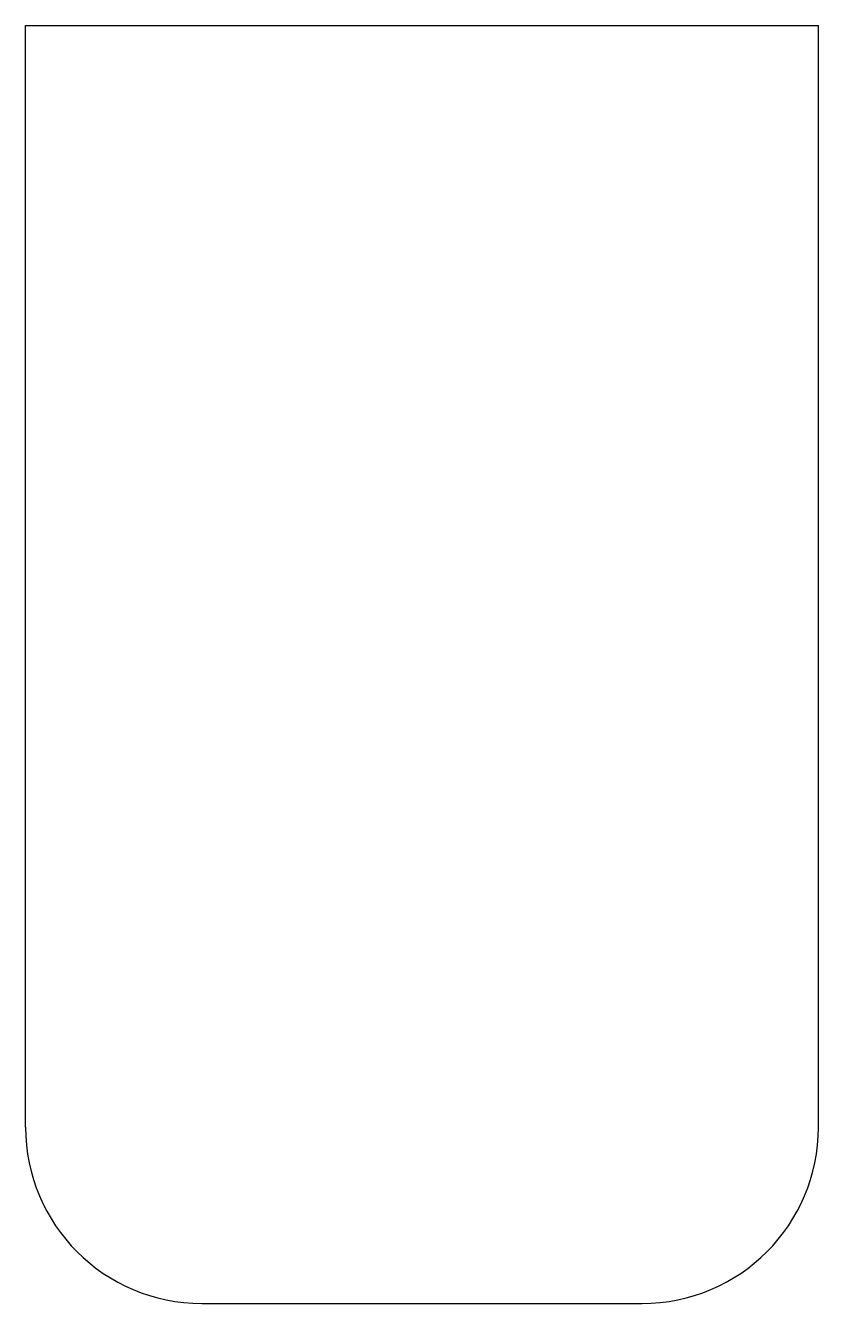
# Model space of a CAD drawing. Header units: millimetres. Extents: x -9 to 9, y 0 to 29.
import ezdxf

# ---------------------------------------------------------------- set-up
doc = ezdxf.new("R2010")
doc.units = ezdxf.units.MM
doc.layers.get('0').update_dxf_attribs({"linetype": 'CONTINUOUS', "lineweight": 25, "true_color": 0xffffff})

msp = doc.modelspace()

# ---------------------------------------------------------------- linework, layer by layer
for p, q in [((-9, 4), (-9, 29)), ((-9, 29), (9, 29)), ((9, 4), (9, 29)), ((-5, 0), (5, 0))]:
    msp.add_line(p, q)
for centre, start, end in [((-5, 4), 180, 270), ((5, 4), 270, 0)]:
    msp.add_arc(centre, 4, start, end)

doc.saveas('drawing.dxf')
